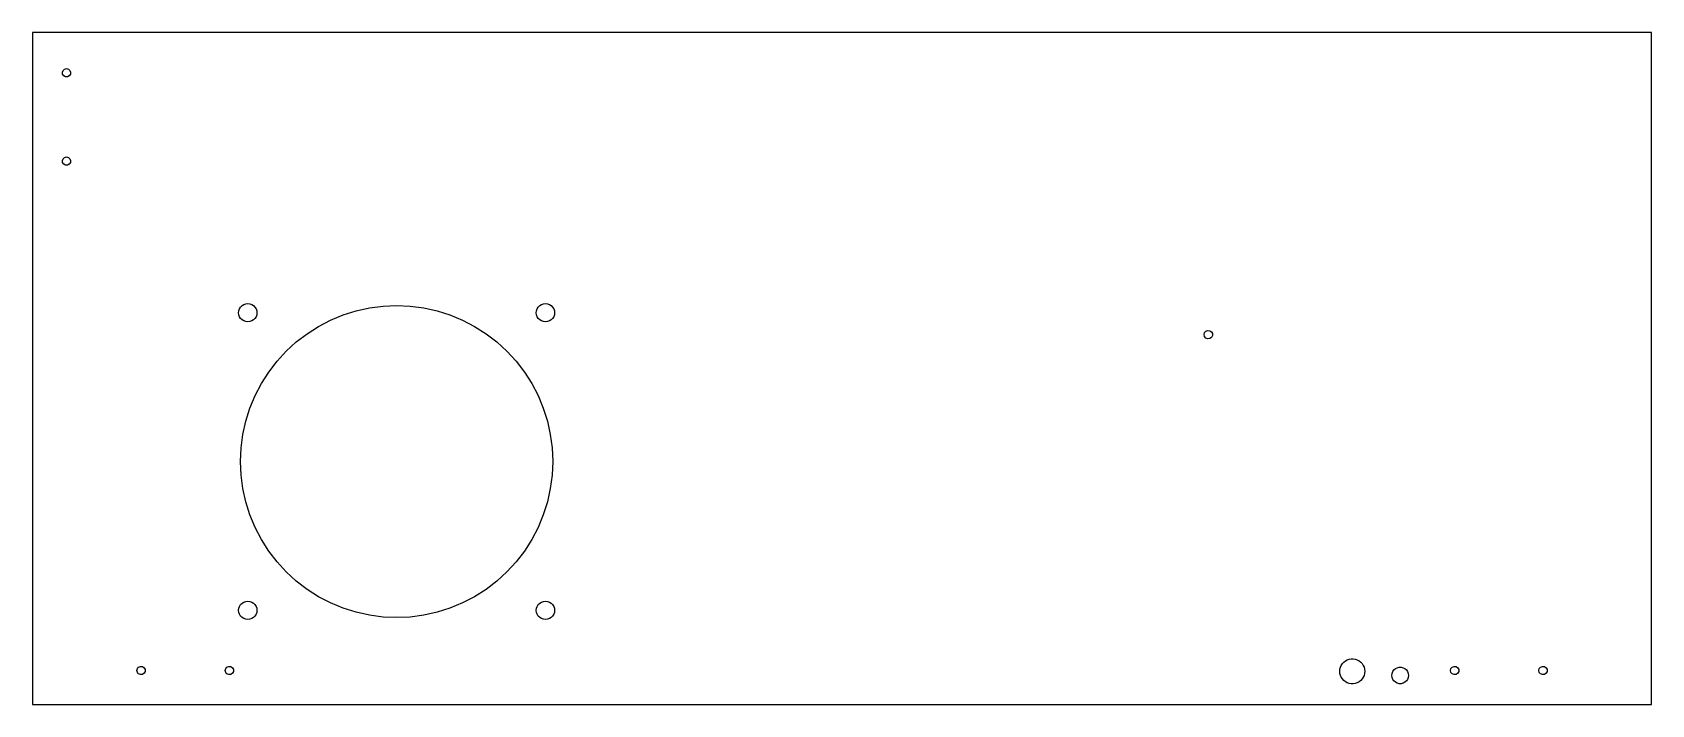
# Model space of a CAD drawing. Header units: metres. Extents: x 0 to 389, y 0 to 162.
import ezdxf

# ---------------------------------------------------------------- set-up
doc = ezdxf.new("R2010")
doc.units = ezdxf.units.M

msp = doc.modelspace()

# ---------------------------------------------------------------- linework, layer by layer
for p, q in [((389, 161.5), (0, 161.5)), ((0, 161.5), (0, 0)), ((389, 0), (389, 161.5)), ((7.20729, 151.921), (7.37702, 152.368)), ((7.26498, 151.445), (7.20729, 151.921)), ((7.37702, 152.368), (7.73528, 152.685)), ((7.73528, 152.685), (8.2, 152.8)), ((8.2, 152.8), (8.66472, 152.685)), ((8.66472, 152.685), (9.02298, 152.368)), ((9.02298, 152.368), (9.19271, 151.921)), ((9.19271, 151.921), (9.13502, 151.445)), ((7.53688, 151.051), (7.26498, 151.445)), ((7.96068, 150.829), (7.53688, 151.051)), ((8.43931, 150.829), (7.96068, 150.829)), ((8.86312, 151.051), (8.43931, 150.829)), ((9.13502, 151.445), (8.86312, 151.051)), ((7.20729, 130.701), (7.37702, 131.148)), ((7.26498, 130.225), (7.20729, 130.701)), ((7.53688, 129.831), (7.26498, 130.225)), ((7.37702, 131.148), (7.73528, 131.465)), ((7.96068, 129.609), (7.53688, 129.831)), ((7.73528, 131.465), (8.2, 131.58)), ((8.43931, 129.609), (7.96068, 129.609)), ((8.2, 131.58), (8.66472, 131.465)), ((8.86312, 129.831), (8.43931, 129.609)), ((8.66472, 131.465), (9.02298, 131.148)), ((9.13502, 130.225), (8.86312, 129.831)), ((9.02298, 131.148), (9.19271, 130.701)), ((9.19271, 130.701), (9.13502, 130.225)), ((49.55, 94.15), (49.6052, 94.6395)), ((49.6052, 93.6605), (49.55, 94.15)), ((49.6052, 94.6395), (49.7679, 95.1045)), ((49.7679, 93.1955), (49.6052, 93.6605)), ((49.7679, 95.1045), (50.03, 95.5217)), ((50.03, 95.5217), (50.3783, 95.87)), ((50.3783, 95.87), (50.7955, 96.1321)), ((50.7955, 96.1321), (51.2605, 96.2948)), ((51.2605, 96.2948), (51.75, 96.35)), ((51.75, 96.35), (52.2395, 96.2948)), ((52.2395, 96.2948), (52.7045, 96.1321)), ((52.7045, 96.1321), (53.1217, 95.87)), ((53.1217, 95.87), (53.47, 95.5217)), ((53.47, 95.5217), (53.7321, 95.1045)), ((53.7321, 95.1045), (53.8948, 94.6395)), ((53.8948, 93.6605), (53.7321, 93.1955)), ((53.8948, 94.6395), (53.95, 94.15)), ((53.95, 94.15), (53.8948, 93.6605)), ((71.6518, 92.3865), (74.6742, 93.6385)), ((74.6742, 93.6385), (77.7943, 94.6222)), ((77.7943, 94.6222), (80.9882, 95.3303)), ((80.9882, 95.3303), (84.2317, 95.7573)), ((84.2317, 95.7573), (87.5, 95.9)), ((87.5, 95.9), (90.7683, 95.7573)), ((90.7683, 95.7573), (94.0118, 95.3303)), ((94.0118, 95.3303), (97.2057, 94.6222)), ((97.2057, 94.6222), (100.326, 93.6385)), ((100.326, 93.6385), (103.348, 92.3865)), ((121.05, 94.15), (121.105, 94.6395)), ((121.105, 93.6605), (121.05, 94.15)), ((121.105, 94.6395), (121.268, 95.1045)), ((121.268, 93.1955), (121.105, 93.6605)), ((121.268, 95.1045), (121.53, 95.5217)), ((121.53, 95.5217), (121.878, 95.87)), ((121.878, 95.87), (122.295, 96.1321)), ((122.295, 96.1321), (122.76, 96.2948)), ((122.76, 96.2948), (123.25, 96.35)), ((123.25, 96.35), (123.74, 96.2948)), ((123.74, 96.2948), (124.205, 96.1321)), ((124.205, 96.1321), (124.622, 95.87)), ((124.622, 95.87), (124.97, 95.5217)), ((124.97, 95.5217), (125.232, 95.1045)), ((125.232, 95.1045), (125.395, 94.6395)), ((125.395, 93.6605), (125.232, 93.1955)), ((125.395, 94.6395), (125.45, 94.15)), ((125.45, 94.15), (125.395, 93.6605)), ((50.03, 92.7783), (49.7679, 93.1955)), ((50.3783, 92.43), (50.03, 92.7783)), ((50.7955, 92.1679), (50.3783, 92.43)), ((51.2605, 92.0052), (50.7955, 92.1679)), ((51.75, 91.95), (51.2605, 92.0052)), ((52.2395, 92.0052), (51.75, 91.95)), ((52.7045, 92.1679), (52.2395, 92.0052)), ((53.1217, 92.43), (52.7045, 92.1679)), ((53.47, 92.7783), (53.1217, 92.43)), ((53.7321, 93.1955), (53.47, 92.7783)), ((65.9909, 89.1182), (68.75, 90.876)), ((68.75, 90.876), (71.6518, 92.3865)), ((103.348, 92.3865), (106.25, 90.876)), ((106.25, 90.876), (109.009, 89.1182)), ((121.53, 92.7783), (121.268, 93.1955)), ((121.878, 92.43), (121.53, 92.7783)), ((122.295, 92.1679), (121.878, 92.43)), ((122.76, 92.0052), (122.295, 92.1679)), ((123.25, 91.95), (122.76, 92.0052)), ((123.74, 92.0052), (123.25, 91.95)), ((124.205, 92.1679), (123.74, 92.0052)), ((124.622, 92.43), (124.205, 92.1679)), ((124.97, 92.7783), (124.622, 92.43)), ((125.232, 93.1955), (124.97, 92.7783)), ((281.626, 89.3647), (281.944, 89.723)), ((281.944, 89.723), (282.391, 89.8927)), ((282.391, 89.8927), (282.866, 89.835)), ((282.866, 89.835), (283.26, 89.5631)), ((283.26, 89.5631), (283.483, 89.1393)), ((60.9835, 84.9165), (63.3955, 87.1267)), ((63.3955, 87.1267), (65.9909, 89.1182)), ((109.009, 89.1182), (111.605, 87.1267)), ((111.605, 87.1267), (114.017, 84.9165)), ((281.512, 88.9), (281.626, 89.3647)), ((281.626, 88.4353), (281.512, 88.9)), ((281.944, 88.077), (281.626, 88.4353)), ((282.391, 87.9073), (281.944, 88.077)), ((282.866, 87.965), (282.391, 87.9073)), ((283.26, 88.2369), (282.866, 87.965)), ((283.483, 88.6607), (283.26, 88.2369)), ((283.483, 89.1393), (283.483, 88.6607)), ((56.7818, 79.9091), (58.7733, 82.5045)), ((58.7733, 82.5045), (60.9835, 84.9165)), ((114.017, 84.9165), (116.227, 82.5045)), ((116.227, 82.5045), (118.218, 79.9091)), ((55.024, 77.15), (56.7818, 79.9091)), ((118.218, 79.9091), (119.976, 77.15)), ((52.2615, 71.2258), (53.5135, 74.2482)), ((53.5135, 74.2482), (55.024, 77.15)), ((119.976, 77.15), (121.487, 74.2482)), ((121.487, 74.2482), (122.738, 71.2258)), ((51.2778, 68.1057), (52.2615, 71.2258)), ((122.738, 71.2258), (123.722, 68.1057)), ((50.5697, 64.9118), (51.2778, 68.1057)), ((123.722, 68.1057), (124.43, 64.9118)), ((50.1427, 61.6683), (50.5697, 64.9118)), ((124.43, 64.9118), (124.857, 61.6683)), ((50, 58.4), (50.1427, 61.6683)), ((50.1427, 55.1317), (50, 58.4)), ((124.857, 61.6683), (125, 58.4)), ((125, 58.4), (124.857, 55.1317)), ((50.5697, 51.8882), (50.1427, 55.1317)), ((124.857, 55.1317), (124.43, 51.8882)), ((51.2778, 48.6943), (50.5697, 51.8882)), ((124.43, 51.8882), (123.722, 48.6943)), ((52.2615, 45.5742), (51.2778, 48.6943)), ((123.722, 48.6943), (122.738, 45.5742)), ((53.5135, 42.5518), (52.2615, 45.5742)), ((122.738, 45.5742), (121.487, 42.5518)), ((55.024, 39.65), (53.5135, 42.5518)), ((56.7818, 36.8909), (55.024, 39.65)), ((119.976, 39.65), (118.218, 36.8909)), ((121.487, 42.5518), (119.976, 39.65)), ((58.7733, 34.2955), (56.7818, 36.8909)), ((118.218, 36.8909), (116.227, 34.2955)), ((60.9835, 31.8835), (58.7733, 34.2955)), ((63.3955, 29.6733), (60.9835, 31.8835)), ((114.017, 31.8835), (111.605, 29.6733)), ((116.227, 34.2955), (114.017, 31.8835)), ((65.9909, 27.6818), (63.3955, 29.6733)), ((68.75, 25.924), (65.9909, 27.6818)), ((109.009, 27.6818), (106.25, 25.924)), ((111.605, 29.6733), (109.009, 27.6818)), ((49.6052, 23.1395), (49.7679, 23.6045)), ((49.7679, 23.6045), (50.03, 24.0217)), ((50.03, 24.0217), (50.3783, 24.37)), ((50.3783, 24.37), (50.7955, 24.6321)), ((50.7955, 24.6321), (51.2605, 24.7948)), ((51.2605, 24.7948), (51.75, 24.85)), ((51.75, 24.85), (52.2395, 24.7948)), ((52.2395, 24.7948), (52.7045, 24.6321)), ((52.7045, 24.6321), (53.1217, 24.37)), ((53.1217, 24.37), (53.47, 24.0217)), ((53.47, 24.0217), (53.7321, 23.6045)), ((53.7321, 23.6045), (53.8948, 23.1395)), ((71.6518, 24.4135), (68.75, 25.924)), ((74.6742, 23.1615), (71.6518, 24.4135)), ((103.348, 24.4135), (100.326, 23.1615)), ((106.25, 25.924), (103.348, 24.4135)), ((121.105, 23.1395), (121.268, 23.6045)), ((121.268, 23.6045), (121.53, 24.0217)), ((121.53, 24.0217), (121.878, 24.37)), ((121.878, 24.37), (122.295, 24.6321)), ((122.295, 24.6321), (122.76, 24.7948)), ((122.76, 24.7948), (123.25, 24.85)), ((123.25, 24.85), (123.74, 24.7948)), ((123.74, 24.7948), (124.205, 24.6321)), ((124.205, 24.6321), (124.622, 24.37)), ((124.622, 24.37), (124.97, 24.0217)), ((124.97, 24.0217), (125.232, 23.6045)), ((125.232, 23.6045), (125.395, 23.1395)), ((49.55, 22.65), (49.6052, 23.1395)), ((49.6052, 22.1605), (49.55, 22.65)), ((49.7679, 21.6955), (49.6052, 22.1605)), ((50.03, 21.2783), (49.7679, 21.6955)), ((50.3783, 20.93), (50.03, 21.2783)), ((50.7955, 20.6679), (50.3783, 20.93)), ((51.2605, 20.5052), (50.7955, 20.6679)), ((51.75, 20.45), (51.2605, 20.5052)), ((52.2395, 20.5052), (51.75, 20.45)), ((52.7045, 20.6679), (52.2395, 20.5052)), ((53.1217, 20.93), (52.7045, 20.6679)), ((53.47, 21.2783), (53.1217, 20.93)), ((53.7321, 21.6955), (53.47, 21.2783)), ((53.8948, 22.1605), (53.7321, 21.6955)), ((53.8948, 23.1395), (53.95, 22.65)), ((53.95, 22.65), (53.8948, 22.1605)), ((77.7943, 22.1778), (74.6742, 23.1615)), ((80.9882, 21.4697), (77.7943, 22.1778)), ((84.2317, 21.0427), (80.9882, 21.4697)), ((87.5, 20.9), (84.2317, 21.0427)), ((90.7683, 21.0427), (87.5, 20.9)), ((94.0118, 21.4697), (90.7683, 21.0427)), ((97.2057, 22.1778), (94.0118, 21.4697)), ((100.326, 23.1615), (97.2057, 22.1778)), ((121.05, 22.65), (121.105, 23.1395)), ((121.105, 22.1605), (121.05, 22.65)), ((121.268, 21.6955), (121.105, 22.1605)), ((121.53, 21.2783), (121.268, 21.6955)), ((121.878, 20.93), (121.53, 21.2783)), ((122.295, 20.6679), (121.878, 20.93)), ((122.76, 20.5052), (122.295, 20.6679)), ((123.25, 20.45), (122.76, 20.5052)), ((123.74, 20.5052), (123.25, 20.45)), ((124.205, 20.6679), (123.74, 20.5052)), ((124.622, 20.93), (124.205, 20.6679)), ((124.97, 21.2783), (124.622, 20.93)), ((125.232, 21.6955), (124.97, 21.2783)), ((125.395, 22.1605), (125.232, 21.6955)), ((125.395, 23.1395), (125.45, 22.65)), ((125.45, 22.65), (125.395, 22.1605)), ((25.1, 8.2), (25.2145, 8.66472)), ((25.2145, 7.73528), (25.1, 8.2)), ((25.2145, 8.66472), (25.5319, 9.02298)), ((25.5319, 9.02298), (25.9795, 9.19271)), ((25.9795, 9.19271), (26.4546, 9.13502)), ((26.4546, 9.13502), (26.8485, 8.86312)), ((26.8485, 8.86312), (27.0709, 8.43931)), ((27.0709, 7.96068), (26.8485, 7.53688)), ((27.0709, 8.43931), (27.0709, 7.96068)), ((46.32, 8.2), (46.4345, 8.66472)), ((46.4345, 7.73528), (46.32, 8.2)), ((46.4345, 8.66472), (46.7519, 9.02298)), ((46.7519, 9.02298), (47.1995, 9.19271)), ((47.1995, 9.19271), (47.6746, 9.13502)), ((47.6746, 9.13502), (48.0685, 8.86312)), ((48.0685, 8.86312), (48.2909, 8.43931)), ((48.2909, 7.96068), (48.0685, 7.53688)), ((48.2909, 8.43931), (48.2909, 7.96068)), ((314.08, 8), (314.121, 8.49378)), ((314.121, 7.50622), (314.08, 8)), ((314.121, 8.49378), (314.243, 8.9741)), ((314.243, 8.9741), (314.442, 9.42784)), ((314.442, 9.42784), (314.713, 9.84264)), ((314.713, 9.84264), (315.048, 10.2072)), ((315.048, 10.2072), (315.439, 10.5115)), ((315.439, 10.5115), (315.875, 10.7473)), ((315.875, 10.7473), (316.344, 10.9082)), ((316.344, 10.9082), (316.832, 10.9898)), ((316.832, 10.9898), (317.328, 10.9898)), ((317.328, 10.9898), (317.816, 10.9082)), ((317.816, 10.9082), (318.285, 10.7473)), ((318.285, 10.7473), (318.721, 10.5115)), ((318.721, 10.5115), (319.112, 10.2072)), ((319.112, 10.2072), (319.447, 9.84264)), ((319.447, 9.84264), (319.718, 9.42784)), ((319.718, 9.42784), (319.917, 8.9741)), ((319.917, 8.9741), (320.039, 8.49378)), ((320.039, 8.49378), (320.08, 8)), ((320.08, 8), (320.039, 7.50622)), ((326.638, 7.47863), (326.809, 7.92945)), ((326.809, 7.92945), (327.083, 8.32625)), ((327.083, 8.32625), (327.444, 8.64597)), ((327.444, 8.64597), (327.871, 8.87003)), ((327.871, 8.87003), (328.339, 8.98542)), ((328.339, 8.98542), (328.821, 8.98542)), ((328.821, 8.98542), (329.289, 8.87003)), ((329.289, 8.87003), (329.716, 8.64597)), ((329.716, 8.64597), (330.077, 8.32625)), ((330.077, 8.32625), (330.351, 7.92945)), ((330.351, 7.92945), (330.522, 7.47863)), ((340.68, 8.2), (340.795, 8.66472)), ((340.795, 7.73528), (340.68, 8.2)), ((340.795, 8.66472), (341.112, 9.02298)), ((341.112, 9.02298), (341.559, 9.19271)), ((341.559, 9.19271), (342.035, 9.13502)), ((342.035, 9.13502), (342.429, 8.86312)), ((342.429, 8.86312), (342.651, 8.43931)), ((342.651, 7.96068), (342.429, 7.53688)), ((342.651, 8.43931), (342.651, 7.96068)), ((361.9, 8.2), (362.015, 8.66472)), ((362.015, 7.73528), (361.9, 8.2)), ((362.015, 8.66472), (362.332, 9.02298)), ((362.332, 9.02298), (362.779, 9.19271)), ((362.779, 9.19271), (363.255, 9.13502)), ((363.255, 9.13502), (363.649, 8.86312)), ((363.649, 8.86312), (363.871, 8.43931)), ((363.871, 7.96068), (363.649, 7.53688)), ((363.871, 8.43931), (363.871, 7.96068)), ((25.5319, 7.37702), (25.2145, 7.73528)), ((25.9795, 7.20729), (25.5319, 7.37702)), ((26.4546, 7.26498), (25.9795, 7.20729)), ((26.8485, 7.53688), (26.4546, 7.26498)), ((46.7519, 7.37702), (46.4345, 7.73528)), ((47.1995, 7.20729), (46.7519, 7.37702)), ((47.6746, 7.26498), (47.1995, 7.20729)), ((48.0685, 7.53688), (47.6746, 7.26498)), ((314.243, 7.0259), (314.121, 7.50622)), ((314.442, 6.57216), (314.243, 7.0259)), ((314.713, 6.15736), (314.442, 6.57216)), ((315.048, 5.79283), (314.713, 6.15736)), ((315.439, 5.4885), (315.048, 5.79283)), ((315.875, 5.25268), (315.439, 5.4885)), ((316.344, 5.0918), (315.875, 5.25268)), ((316.832, 5.01025), (316.344, 5.0918)), ((317.328, 5.01025), (316.832, 5.01025)), ((317.816, 5.0918), (317.328, 5.01025)), ((318.285, 5.25268), (317.816, 5.0918)), ((318.721, 5.4885), (318.285, 5.25268)), ((319.112, 5.79283), (318.721, 5.4885)), ((319.447, 6.15736), (319.112, 5.79283)), ((319.718, 6.57216), (319.447, 6.15736)), ((319.917, 7.0259), (319.718, 6.57216)), ((320.039, 7.50622), (319.917, 7.0259)), ((326.58, 7), (326.638, 7.47863)), ((326.638, 6.52137), (326.58, 7)), ((326.809, 6.07055), (326.638, 6.52137)), ((327.083, 5.67375), (326.809, 6.07055)), ((327.444, 5.35403), (327.083, 5.67375)), ((327.871, 5.12997), (327.444, 5.35403)), ((328.339, 5.01458), (327.871, 5.12997)), ((328.821, 5.01458), (328.339, 5.01458)), ((329.289, 5.12997), (328.821, 5.01458)), ((329.716, 5.35403), (329.289, 5.12997)), ((330.077, 5.67375), (329.716, 5.35403)), ((330.351, 6.07055), (330.077, 5.67375)), ((330.522, 6.52137), (330.351, 6.07055)), ((330.522, 7.47863), (330.58, 7)), ((330.58, 7), (330.522, 6.52137)), ((341.112, 7.37702), (340.795, 7.73528)), ((341.559, 7.20729), (341.112, 7.37702)), ((342.035, 7.26498), (341.559, 7.20729)), ((342.429, 7.53688), (342.035, 7.26498)), ((362.332, 7.37702), (362.015, 7.73528)), ((362.779, 7.20729), (362.332, 7.37702)), ((363.255, 7.26498), (362.779, 7.20729)), ((363.649, 7.53688), (363.255, 7.26498)), ((0, 0), (389, 0))]:
    msp.add_line(p, q)

doc.saveas('drawing.dxf')
